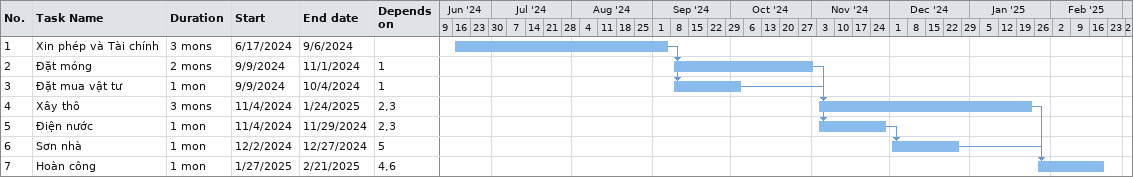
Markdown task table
| ID | Task | Duration | Start | Finish | Predecessors |
|---|---|---|---|---|---|
| 1 | Xin phép và Tài chính | 3mo | 2024-06-17 | 2024-09-06 |  |
| 2 | Đặt móng | 2mo | 2024-09-09 | 2024-11-01 | 1 |
| 3 | Đặt mua vật tư | 1mo | 2024-09-09 | 2024-10-04 | 1 |
| 4 | Xây thô | 3mo | 2024-11-04 | 2025-01-24 | 2, 3 |
| 5 | Điện nước | 1mo | 2024-11-04 | 2024-11-29 | 2, 3 |
| 6 | Sơn nhà | 1mo | 2024-12-02 | 2024-12-27 | 5 |
| 7 | Hoàn công | 1mo | 2025-01-27 | 2025-02-21 | 4, 6 |
